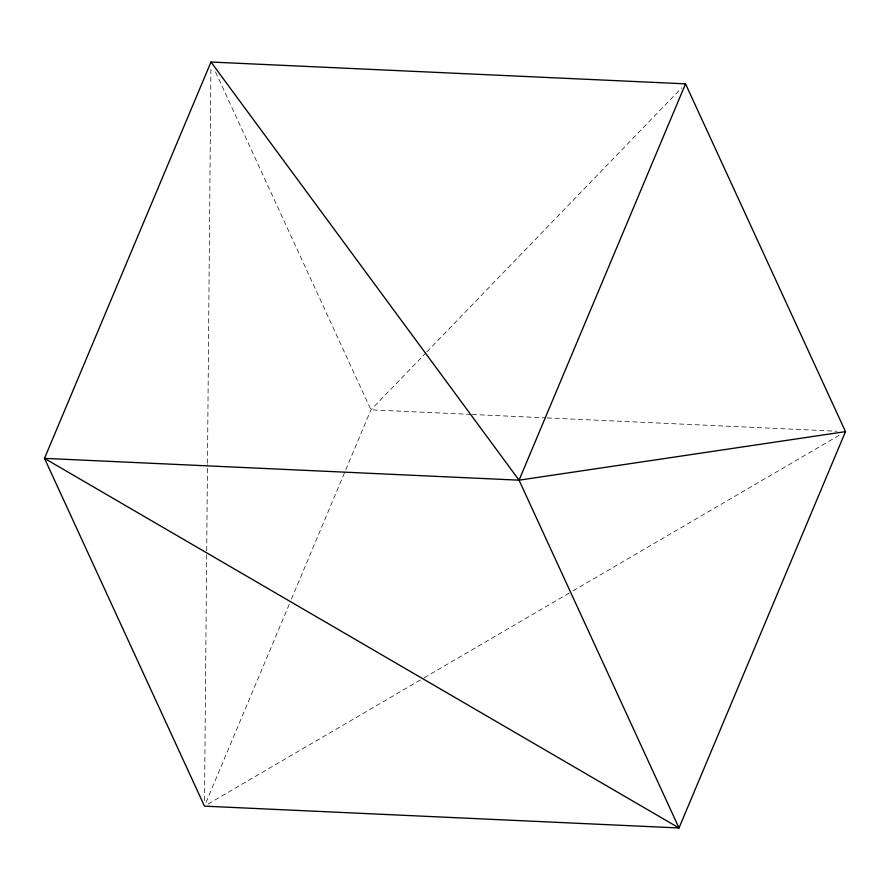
<?xml version="1.0" encoding="UTF-8"?>
<svg xmlns="http://www.w3.org/2000/svg" width="890" height="890" viewBox="0 0 890 890"><rect width="100%" height="100%" fill="white"/><g stroke="black" fill="none" stroke-linecap="round" stroke-linejoin="round"><path stroke-width="0.67" stroke-dasharray="4.45 3.34" d="M204.511 800.6L206.691 552.1M206.703 550.71L207.459 464.636M207.47 463.245L210.941 66.205M206.068 802.313L289.317 604.154M291.464 599.037L370.941 409.823L425.954 352.829M426.911 351.828L681.673 87.843M208.06 804.048L422.939 678.503M424.141 677.802L571.803 591.538M573.004 590.838L841.895 433.73M470.855 414.417L370.941 409.823L215.035 70.855M472.234 414.473L545.781 417.855M547.172 417.922L837.178 431.25"/><path stroke-width="1.33" d="M210.986 62.033L44.5 458.372L204.466 806.151L679.014 827.967L845.5 431.628L685.534 83.849L210.986 62.033L519.059 480.177L679.014 827.967L44.5 458.372L519.059 480.177L845.5 431.628M519.059 480.177L685.534 83.849"/></g></svg>
